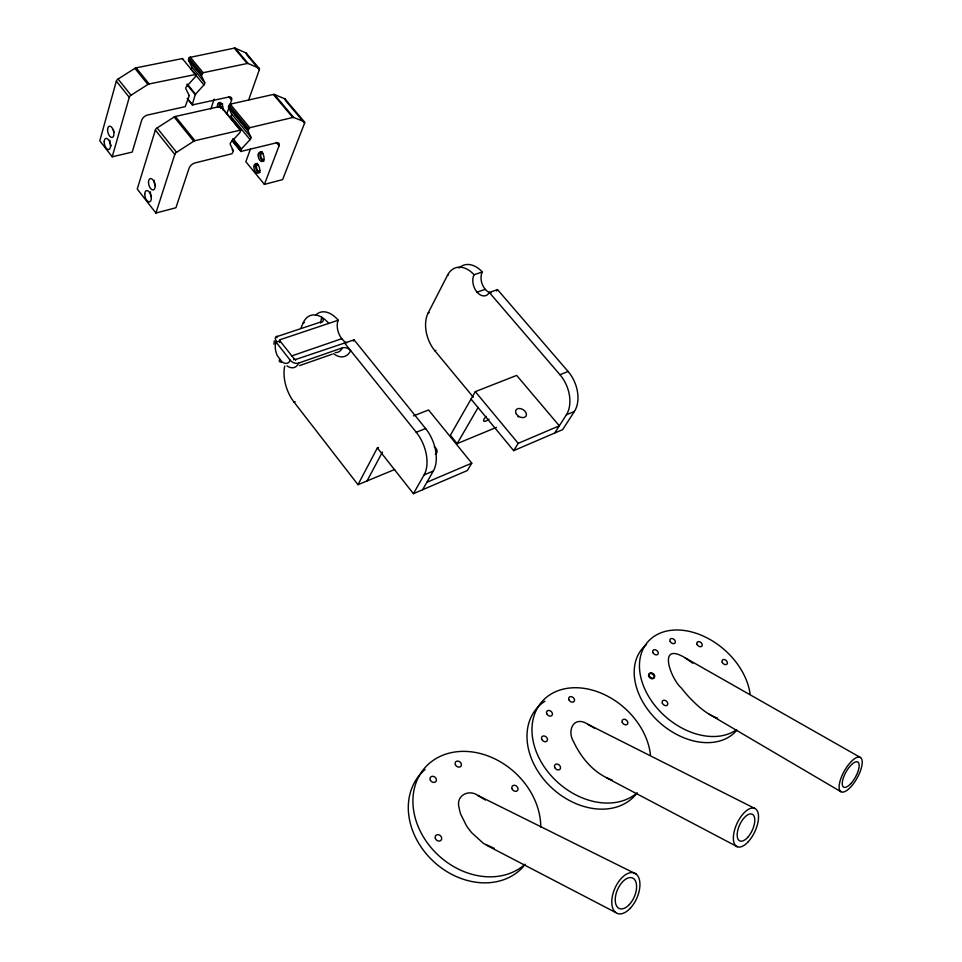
<?xml version="1.0" encoding="UTF-8"?>
<svg xmlns="http://www.w3.org/2000/svg" width="962" height="962" viewBox="0 0 962 962"><rect width="100%" height="100%" fill="white"/><g stroke="black" fill="none" stroke-linecap="round" stroke-linejoin="round"><path stroke-width="1.44" d="M273.917 344.18L274.29 340.849M182.972 59.163L182.395 58.562L136.147 67.845A2.79 1.696 -39.3 0 0 134.908 68.362L118.049 79.028A2.79 1.696 -38.7 0 0 116.342 81.133L99.795 140.825L112.205 156.806L132.227 152.08L141.727 120.166A5.483 3.187 -38.6 0 1 147.535 115.019L185.209 106.65L189.249 95.611M248.509 100.385L259.355 69.697A2.67 1.503 -41.6 0 0 258.922 68.134L246.044 52.934L235.233 48.208A2.682 1.551 -41.7 0 0 234.259 48.148L189.273 57.54L188.456 60.005L191.799 66.967L204.69 82.576A2.73 1.575 -40.4 0 1 203.92 84.933L195.298 94.432L192.172 104.966L228.691 97.042A5.303 2.97 -40.5 0 1 231.565 100.108L226.707 114.237M220.683 108.526L220.851 106.277L175.397 116.474A2.838 1.623 -39.2 0 0 174.158 117.015L157.107 127.946A2.838 1.623 -38.7 0 0 155.351 130.05L137.253 189.033L155.904 213.035L175.914 207.756L189.105 168.146A5.604 3.054 -38.8 0 1 195.058 162.915L231.998 153.74L233.417 150.974L230.291 144.432A2.79 1.515 -39.9 0 1 231.108 142.099L239.947 132.576L240.68 130.074L194.949 140.692A2.85 1.587 -39.2 0 0 193.711 141.246L176.563 152.321A2.862 1.587 -38.7 0 0 174.795 154.425L155.904 213.035M258.922 68.134L248.184 63.54A2.694 1.527 -41.6 0 0 247.222 63.492L202.862 72.775L201.419 75.661L204.69 82.576M250.385 149.23L245.839 161.712L264.406 184.403L282.624 179.605L304.605 123.148A2.718 1.419 -41.3 0 0 304.22 121.645L293.771 117.508A2.742 1.455 -41.2 0 0 292.809 117.496L249.639 127.73L247.931 130.724M189.213 95.515L185.87 88.793A2.742 1.587 -40.1 0 1 186.616 86.424L195.202 76.972L195.851 74.435L149.146 83.947A2.802 1.671 -39.3 0 0 147.907 84.476L130.988 95.226A2.814 1.671 -38.7 0 0 129.269 97.342L112.205 156.806M192.039 104.473L187.518 98.833M221.224 106.938L240.728 130.604M250.926 137.313L231.565 113.865L228.463 107.155L247.955 130.76L250.926 137.313A2.766 1.491 -40.2 0 1 250.084 139.634L241.33 149.026L240.668 151.491L276.334 142.857A5.423 2.838 -40.5 0 1 279.064 145.803L264.406 184.403M304.22 121.645L284.896 98.809L274.314 94.48A2.718 1.479 -41.4 0 0 273.352 94.444L230.134 104.173L228.463 107.155M210.87 108.971L214.189 99.038M346.909 342.869A13.696 8.117 71.1 0 1 341.799 338.672A13.6 8.057 71.2 0 1 338.227 320.238L280.327 339.622L279.714 341.45A13.504 7.612 70.9 0 0 279.497 342.508M300.986 327.97L303.174 322.955L304.353 322.571M473.256 397.126L434.86 350.757A27.862 17.725 70.5 0 1 428.126 313.023L447.558 275.18L448.593 274.843M284.764 366.005A29.762 16.835 70.1 0 0 294.059 402.152L357.996 484.692L377.344 447.919L378.499 447.462M367.075 480.928L382.395 452.092M377.344 447.919L413.419 493.674L424.086 474.927L433.345 471.007A31.325 18.939 67.8 0 0 425.613 428.535L354.064 339.839L295.887 359.415A1.287 0.902 23.9 0 1 294.192 358.85L279.593 340.452L280.327 339.622M471.043 399.086L513.672 450.649L518.205 443.35L559.319 425.817L516.666 375.408L475.3 391.642L450.372 435.257L457.166 443.626L496.464 427.356M422.607 489.73L433.345 471.007M457.166 443.626L478.066 407.575M413.528 415.873L428.571 409.968L471.765 463.155L467.352 470.526L413.419 493.674M554.665 433.056L566.365 414.826L574.41 411.423A29.221 19.769 67.7 0 0 568.085 371.464L497.522 289.622L489.309 292.46A12.746 8.405 71.7 0 1 477.068 292.207A12.746 8.405 71.7 0 1 474.062 274.735A28.559 18.567 71.5 0 0 447.558 275.18M574.41 411.423L562.674 429.617L513.672 450.649M426.863 482.299L471.765 463.155M357.996 484.692L394.721 469.48M344.288 342.664L416.257 432.275L425.613 428.535M489.309 292.46L559.956 374.711L568.085 371.464M294.059 402.152L295.214 401.731M434.86 350.757L435.858 350.384M299.543 365.62L332.179 354.208M333.477 353.607A24.832 14.598 71.1 0 0 350.661 350.613A6.241 4.329 25.5 0 0 342.376 347.847L298.737 363.047A19.036 10.738 70.9 0 1 286.977 365.885M428.126 313.023L429.136 312.674M291.522 355.988L341.787 338.696M477.044 292.171L485.245 289.358M474.062 274.735L482.299 271.981A12.698 8.43 71.8 0 0 482.455 284.752A12.698 8.43 71.8 0 0 491.065 293.001M240.127 129.99L220.695 106.289M182.311 58.574L195.923 74.976M494.083 848.219L483.561 843.482L471.897 832.936A57.528 45.863 42.7 0 1 466.293 825.432L460.533 813.804A36.207 29.113 42.6 0 1 459.163 807.815C455.363 796.127 468.41 788.636 477.837 795.43L636.135 874.049M612.277 780.026C594.564 773.977 581.421 758.345 573.641 741.81C566.63 730.507 573.821 714.958 587.95 724.338L754.701 808.381M717.544 718.157C706.24 714.141 697.234 705.651 689.069 697.149A92.196 63.612 41.2 0 1 681.324 687.938C670.791 679.016 656.757 640.716 685.184 657.864L860.557 757.575A19.697 7.311 -60.7 0 1 850.877 786.832A19.697 7.311 -60.7 0 1 840.56 779.376A19.697 7.311 -60.7 0 1 860.557 757.575M477.837 795.43L485.389 800.023M486.135 845.057L615.74 912.553M587.95 724.338L595.045 728.571M606.769 777.969L737.349 846.752M709.355 714.333L840.884 791.69M685.184 657.864L692.832 663.239M259.355 69.697L246.488 54.497A2.658 1.515 -41.7 0 0 246.044 52.934M304.605 123.148L285.293 100.337A2.694 1.455 -41.4 0 0 284.896 98.809M235.233 48.208L248.184 63.54M274.314 94.48L293.771 117.508M234.259 48.148L247.222 63.492M273.352 94.444L292.809 117.496M298.749 363.071A6.289 4.389 23.9 0 1 290.259 360.245A12.53 7.035 70.9 0 1 285.233 363.311A14.081 7.912 71 0 1 282.01 361.856L277.224 355.531A14.25 7.997 70.9 0 1 275.793 351.214A12.59 7.071 70.9 0 1 276.046 342.147A6.301 3.62 31.8 0 1 275.697 341.63M276.202 142.364L279.064 145.803M475.3 391.642L518.205 443.35M228.86 96.837L231.565 100.108M230.207 104.149L249.723 127.705M190.139 56.998L203.126 72.691M229.028 105.183L248.533 128.752M188.985 58.033L201.96 73.725M228.487 106.77L247.968 130.327M188.48 59.632L201.443 75.313M188.492 60.077L201.443 75.757M250.084 139.634L230.76 116.21A2.754 1.527 -40.3 0 0 231.565 113.865M191.979 70.442L203.92 84.933M232.984 138.6L241.438 148.906M232.876 139.358L241.113 149.411M187.277 84.115L195.502 94.156M186.977 84.608L195.202 94.649M232.01 140.38L241.149 151.539M232.131 140.644L240.56 150.938M232.179 149.399L233.417 150.974M187.229 98.352L192.665 105.026M136.147 67.845L149.146 83.947M175.397 116.474L194.949 140.692M134.908 68.362L147.907 84.476M174.158 117.015L193.711 141.246M118.049 79.028L130.988 95.226M157.107 127.946L176.563 152.321M116.342 81.133L129.269 97.342M155.351 130.05L174.795 154.425M290.235 360.257L276.058 342.147L280.038 340.825A12.566 7.083 70.9 0 0 279.605 342.111M637.205 792.784A65.669 49.928 42 0 1 549.651 785.858A65.669 49.928 42 0 1 544.949 701.202M636.303 793.53A66.017 49.988 41.8 0 1 542.592 764.297A66.017 49.988 41.8 0 1 570.622 687.926A66.017 49.988 41.8 0 1 650.48 754.893M523.809 866.089A69.216 56.253 42.6 0 1 431.89 859.908A69.216 56.253 42.6 0 1 425.12 769.48M525.048 864.213A69.613 56.361 42.4 0 1 423.015 836.267A69.613 56.361 42.4 0 1 458.838 751.55A69.613 56.361 42.4 0 1 540.764 827.043M736.832 730.182A62.434 44.541 41.5 0 1 657.683 720.766A62.434 44.541 41.5 0 1 646.548 644.468M736.387 729.833A62.758 44.565 41.3 0 1 649.254 697.45A62.758 44.565 41.3 0 1 675.156 630.014A62.758 44.565 41.3 0 1 750.119 694.095M151.419 197.222A5.82 3.018 74.3 0 1 150.481 191.847M155.447 185.81A5.868 3.066 74.5 0 1 154.209 180.339M260.185 172.463A4.822 2.742 75.1 0 1 255.988 168.927A4.822 2.742 75.1 0 1 257.419 163.287M260.269 170.563A3.427 1.948 75.1 0 1 256.806 168.879A3.427 1.948 75.1 0 1 258.225 164.646M264.021 161.075A4.858 2.766 75.4 0 1 260.077 156.469A4.858 2.766 75.4 0 1 262.265 151.611M263.985 159.608A3.451 1.972 75.4 0 1 260.834 156.157A3.451 1.972 75.4 0 1 263.119 153.235M191.799 66.967A2.706 1.587 -40.5 0 1 191.053 69.324M220.166 107.251A3.415 1.9 76.4 0 1 220.538 103.908A3.415 1.9 76.4 0 1 222.703 104.076M217.568 107.407A4.81 2.67 76.3 0 1 220.286 102.669A4.81 2.67 76.3 0 1 222.895 109.993M219.42 107.431A4.81 2.67 76.4 0 1 220.178 102.489M111.183 145.827A5.772 2.91 75.2 0 1 109.884 140.175M113.925 132.203A5.82 2.946 75.4 0 1 113.336 129.593M489.093 419.131A5.76 1.936 -39.5 0 1 483.766 421.115A5.76 1.936 -39.5 0 1 486.315 416.426M518.013 416.618A5.868 4.016 31.1 0 1 518.542 416.907M559.956 374.711A29.341 19.733 67.7 0 1 566.365 414.826M459.054 268.001A28.451 18.603 71.5 0 1 482.299 271.981M497.522 289.622A12.698 8.43 71.8 0 1 496.536 291.041M276.96 337.65A19.036 10.738 70.9 0 1 277.357 336.459L321.067 321.897A18.663 10.931 71.1 0 0 320.647 323.076M281.385 362.097A6.301 2.718 -37.9 0 1 279.569 359.403M276.635 341.402A6.073 3.463 31.9 0 1 277.104 336.171M321.585 317.424A6.241 3.547 11.4 0 1 321.693 322.318M342.376 347.847A18.663 10.931 71.1 0 1 335.245 352.561M303.174 322.955A30.568 17.689 70.9 0 1 328.788 323.4M295.863 359.391A14.045 7.912 70.9 0 1 295.502 360.257M434.199 446.596A6.145 4.389 29.4 0 1 435.365 454.292M416.257 432.275A31.457 18.879 67.8 0 1 424.086 474.927M354.1 339.887A13.696 8.117 71.1 0 1 353.379 341.101M320.863 321.885A24.832 14.598 71.1 0 1 321.825 317.328M315.548 315.247A30.435 17.761 71 0 1 338.227 320.238M294.192 358.862A12.686 7.143 70.9 0 1 293.711 359.752M748.292 841.69A21.056 9.812 -65 0 0 755.483 808.801A21.056 9.812 -65 0 0 734.054 832.106A21.056 9.812 -65 0 0 748.292 841.69M622.282 722.39A3.247 2.405 41.6 0 0 627.272 724.29A3.247 2.405 41.6 0 0 625.252 719.468A3.247 2.405 41.6 0 0 622.282 722.39M568.903 699.783A3.235 2.429 39.8 0 0 573.953 701.599A3.235 2.429 39.8 0 0 571.909 696.813A3.235 2.429 39.8 0 0 568.903 699.783M546.777 713.78A3.271 2.489 39.8 0 0 551.911 715.451A3.271 2.489 39.8 0 0 549.723 710.617A3.271 2.489 39.8 0 0 546.777 713.78M554.749 767.544A3.355 2.597 42.1 0 0 559.992 769.251A3.355 2.597 42.1 0 0 557.768 764.213A3.355 2.597 42.1 0 0 554.749 767.544M747.654 837.421A14.743 6.866 -65 0 0 752.645 814.417A14.743 6.866 -65 0 0 737.662 830.783A14.743 6.866 -65 0 0 747.654 837.421M541.714 739.237A3.319 2.561 40.7 0 0 546.885 741.137A3.319 2.561 40.7 0 0 544.901 736.158A3.319 2.561 40.7 0 0 541.714 739.237M629.364 904.52A16.631 9.115 -66.4 0 0 632.936 878.174A16.631 9.115 -66.4 0 0 615.427 897.029A16.631 9.115 -66.4 0 0 629.364 904.52M630.387 908.14A21.934 12.013 -66.4 0 0 635.148 873.388A21.934 12.013 -66.4 0 0 612.048 898.195A21.934 12.013 -66.4 0 0 630.387 908.14M430.303 780.074A3.439 2.814 39.5 0 0 435.822 781.613A3.439 2.814 39.5 0 0 433.525 776.418A3.439 2.814 39.5 0 0 430.303 780.074M435.353 838.419A3.547 2.934 42.7 0 0 440.957 840.343A3.547 2.934 42.7 0 0 438.961 834.836A3.547 2.934 42.7 0 0 435.353 838.419M455.423 764.814A3.403 2.742 39.6 0 0 460.87 766.269A3.403 2.742 39.6 0 0 458.477 761.182A3.403 2.742 39.6 0 0 455.423 764.814M512 788.648A3.415 2.706 42.1 0 0 517.315 790.74A3.415 2.706 42.1 0 0 515.476 785.509A3.415 2.706 42.1 0 0 512 788.648M648.797 676.406A3.151 2.273 40.5 0 0 653.643 678.318A3.151 2.273 40.5 0 0 651.683 673.701A3.151 2.273 40.5 0 0 648.797 676.406M649.338 675.769A3.151 2.273 40.5 0 0 654.184 677.681A3.151 2.273 40.5 0 0 652.224 673.063A3.151 2.273 40.5 0 0 649.338 675.769M850.865 783.549A14.442 5.363 -60.7 0 0 857.936 762.108A14.442 5.363 -60.7 0 0 843.277 778.138A14.442 5.363 -60.7 0 0 850.865 783.549M662.409 703.318A3.187 2.309 41.6 0 0 667.303 705.098A3.187 2.309 41.6 0 0 665.151 700.408A3.187 2.309 41.6 0 0 662.409 703.318M653.03 652.765A3.102 2.225 39.8 0 0 657.84 654.28A3.102 2.225 39.8 0 0 655.507 649.819A3.102 2.225 39.8 0 0 653.03 652.765M670.201 641.45A3.078 2.177 39.7 0 0 674.951 643.109A3.078 2.177 39.7 0 0 672.763 638.684A3.078 2.177 39.7 0 0 670.201 641.45M722.294 662.409A3.09 2.152 41.1 0 0 726.995 664.129A3.09 2.152 41.1 0 0 724.819 659.667A3.09 2.152 41.1 0 0 722.294 662.409M697.065 644.408A3.066 2.152 40.2 0 0 701.755 646.272A3.066 2.152 40.2 0 0 699.771 641.834A3.066 2.152 40.2 0 0 697.065 644.408M144.745 194.071A5.844 3.018 74.3 0 0 149.591 201.864A5.844 3.018 74.3 0 0 149.807 192.773A5.844 3.018 74.3 0 0 144.745 194.071M148.485 182.095A5.892 3.054 74.5 0 0 153.379 189.935A5.892 3.054 74.5 0 0 153.595 180.736A5.892 3.054 74.5 0 0 148.485 182.095M253.908 166.51A4.822 2.73 75.1 0 0 257.924 173.1A4.822 2.73 75.1 0 0 258.574 165.632A4.822 2.73 75.1 0 0 253.908 166.51M258.201 154.894A4.858 2.766 75.4 0 0 262.253 161.52A4.858 2.766 75.4 0 0 262.915 153.98A4.858 2.766 75.4 0 0 258.201 154.894M104.185 141.63A5.784 2.898 75.1 0 0 108.73 149.591A5.784 2.898 75.1 0 0 109.139 140.717A5.784 2.898 75.1 0 0 104.185 141.63M107.588 129.497A5.832 2.934 75.4 0 0 112.157 137.494A5.832 2.934 75.4 0 0 112.578 128.511A5.832 2.934 75.4 0 0 107.588 129.497M516.402 414.117A5.892 4.016 31.1 0 0 525.841 416.378A5.892 4.016 31.1 0 0 520.743 408.646A5.892 4.016 31.1 0 0 516.402 414.117"/></g></svg>
